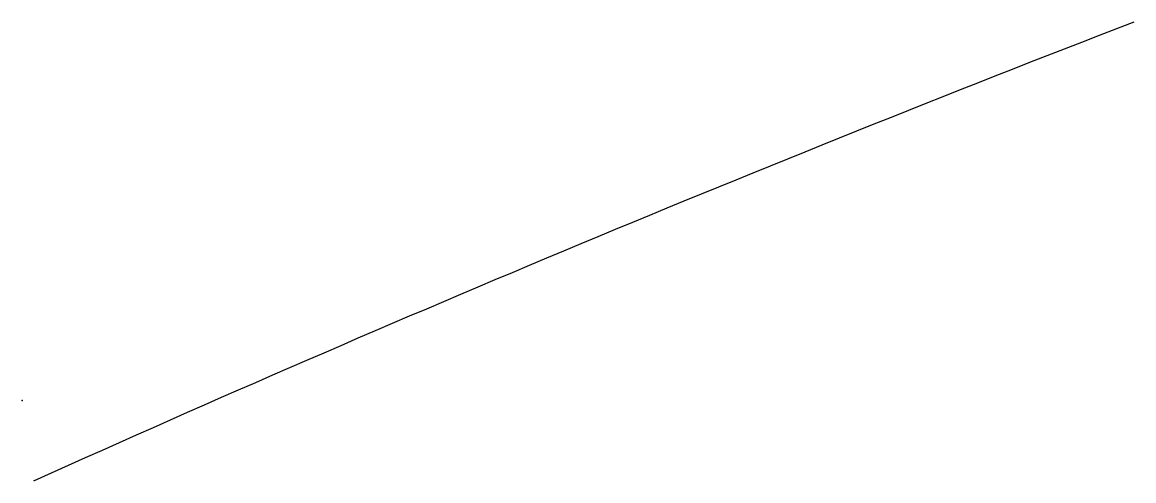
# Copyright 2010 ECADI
# Model space of a CAD drawing. Header units: millimetres. Extents: x -167 to 12027559, y -6694179 to 6449.
# Drawn here: x -167 to 15456, y 0 to 6449 of the extents above; entities that cross this region are included whole.
import ezdxf

# ---------------------------------------------------------------- set-up
doc = ezdxf.new("R2010")
doc.units = ezdxf.units.MM
doc.header["$LTSCALE"] = 10
doc.linetypes.add('A1-RD-1F$0$CENTER', pattern=[50.8, 31.75, -6.35, 6.35, -6.35])
doc.linetypes.add('A1-RI-F1$0$442 Site - clean$0$DASHED', pattern=[0.75, 0.5, -0.25])
doc.layers.add('A1-RD-1F$0$A-GRID', color=1, linetype='A1-RD-1F$0$CENTER', lineweight=9)
doc.layers.add('A1-RI-F1$0$A-STRS-HRAL', color=3, linetype='Continuous')
doc.layers.add('A1-RI-F1$0$G-DGX', color=8, linetype='A1-RI-F1$0$442 Site - clean$0$DASHED')

# ---------------------------------------------------------------- blocks, each defined once
blk = doc.blocks.new('A1-RD-1F')
at = {"layer": 'A1-RD-1F$0$A-GRID', "linetype": 'ByBlock'}
blk.add_point((0, 0), dxfattribs=at)
blk.add_point((0, 0), dxfattribs=at)
blk.add_point((0, 0), dxfattribs=at)
blk = doc.blocks.new('A1-RI-F1')
at = {"layer": 'A1-RI-F1$0$A-STRS-HRAL', "ltscale": 0.25}
blk.add_arc((124666.5, -277042.8), 303800, 111.068459, 114.227275, dxfattribs=at)
at = {"layer": 'A1-RI-F1$0$G-DGX', "linetype": 'ByBlock'}
blk.add_point((-166.7, 1130), dxfattribs=at)
at = {"linetype": 'ByBlock'}
blk.add_blockref('A1-RD-1F', (0, 0), dxfattribs=at)

msp = doc.modelspace()

# ---------------------------------------------------------------- block references
at = {"color": 0}
msp.add_blockref('A1-RI-F1', (0, 0), dxfattribs=at)

doc.saveas('drawing.dxf')
